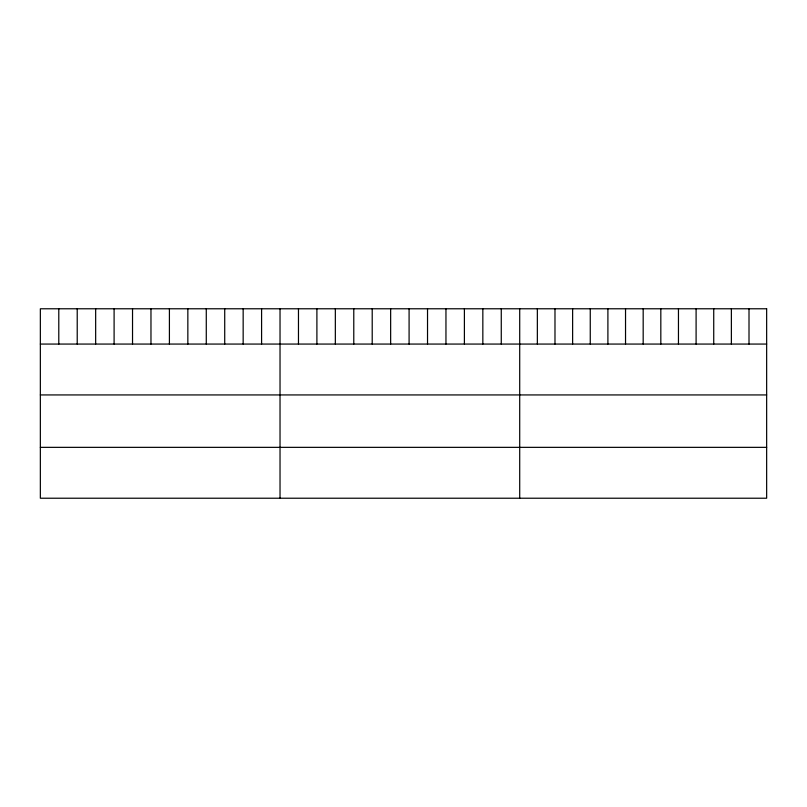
<?xml version="1.0" encoding="UTF-8"?>
<svg xmlns="http://www.w3.org/2000/svg" width="807" height="807" viewBox="0 0 807 807"><rect width="100%" height="100%" fill="white"/><g stroke="black" fill="none" stroke-linecap="round" stroke-linejoin="round"><path stroke-width="1.21" d="M40.35 344.064L766.65 344.064M40.35 394.936L766.65 394.936M40.35 447.35L766.65 447.35M749.007 308.778L749.007 344.064M731.374 308.778L731.374 344.064M713.731 308.778L713.731 344.064M696.098 308.778L696.098 344.064M678.455 308.778L678.455 344.064M660.822 308.778L660.822 344.064M643.179 308.778L643.179 344.064M625.536 308.778L625.536 344.064M607.903 308.778L607.903 344.064M590.26 308.778L590.26 344.064M572.627 308.778L572.627 344.064M554.984 308.778L554.984 344.064M537.351 308.778L537.351 344.064M519.708 308.778L519.708 498.222M501.268 308.778L501.268 344.064M482.838 308.778L482.838 344.064M464.398 308.778L464.398 344.064M445.958 308.778L445.958 344.064M427.528 308.778L427.528 344.064M409.088 308.778L409.088 344.064M390.649 308.778L390.649 344.064M372.209 308.778L372.209 344.064M353.779 308.778L353.779 344.064M335.339 308.778L335.339 344.064M316.899 308.778L316.899 344.064M298.469 308.778L298.469 344.064M280.029 308.778L280.029 498.222M261.589 308.778L261.589 344.064M243.159 308.778L243.159 344.064M224.719 308.778L224.719 344.064M206.279 308.778L206.279 344.064M187.849 308.778L187.849 344.064M169.409 308.778L169.409 344.064M150.97 308.778L150.97 344.064M132.53 308.778L132.53 344.064M114.1 308.778L114.1 344.064M95.66 308.778L95.66 344.064M77.22 308.778L77.22 344.064M58.79 308.778L58.79 344.064M766.65 308.778L40.35 308.778L40.35 498.222L766.65 498.222L766.65 308.778"/></g></svg>
